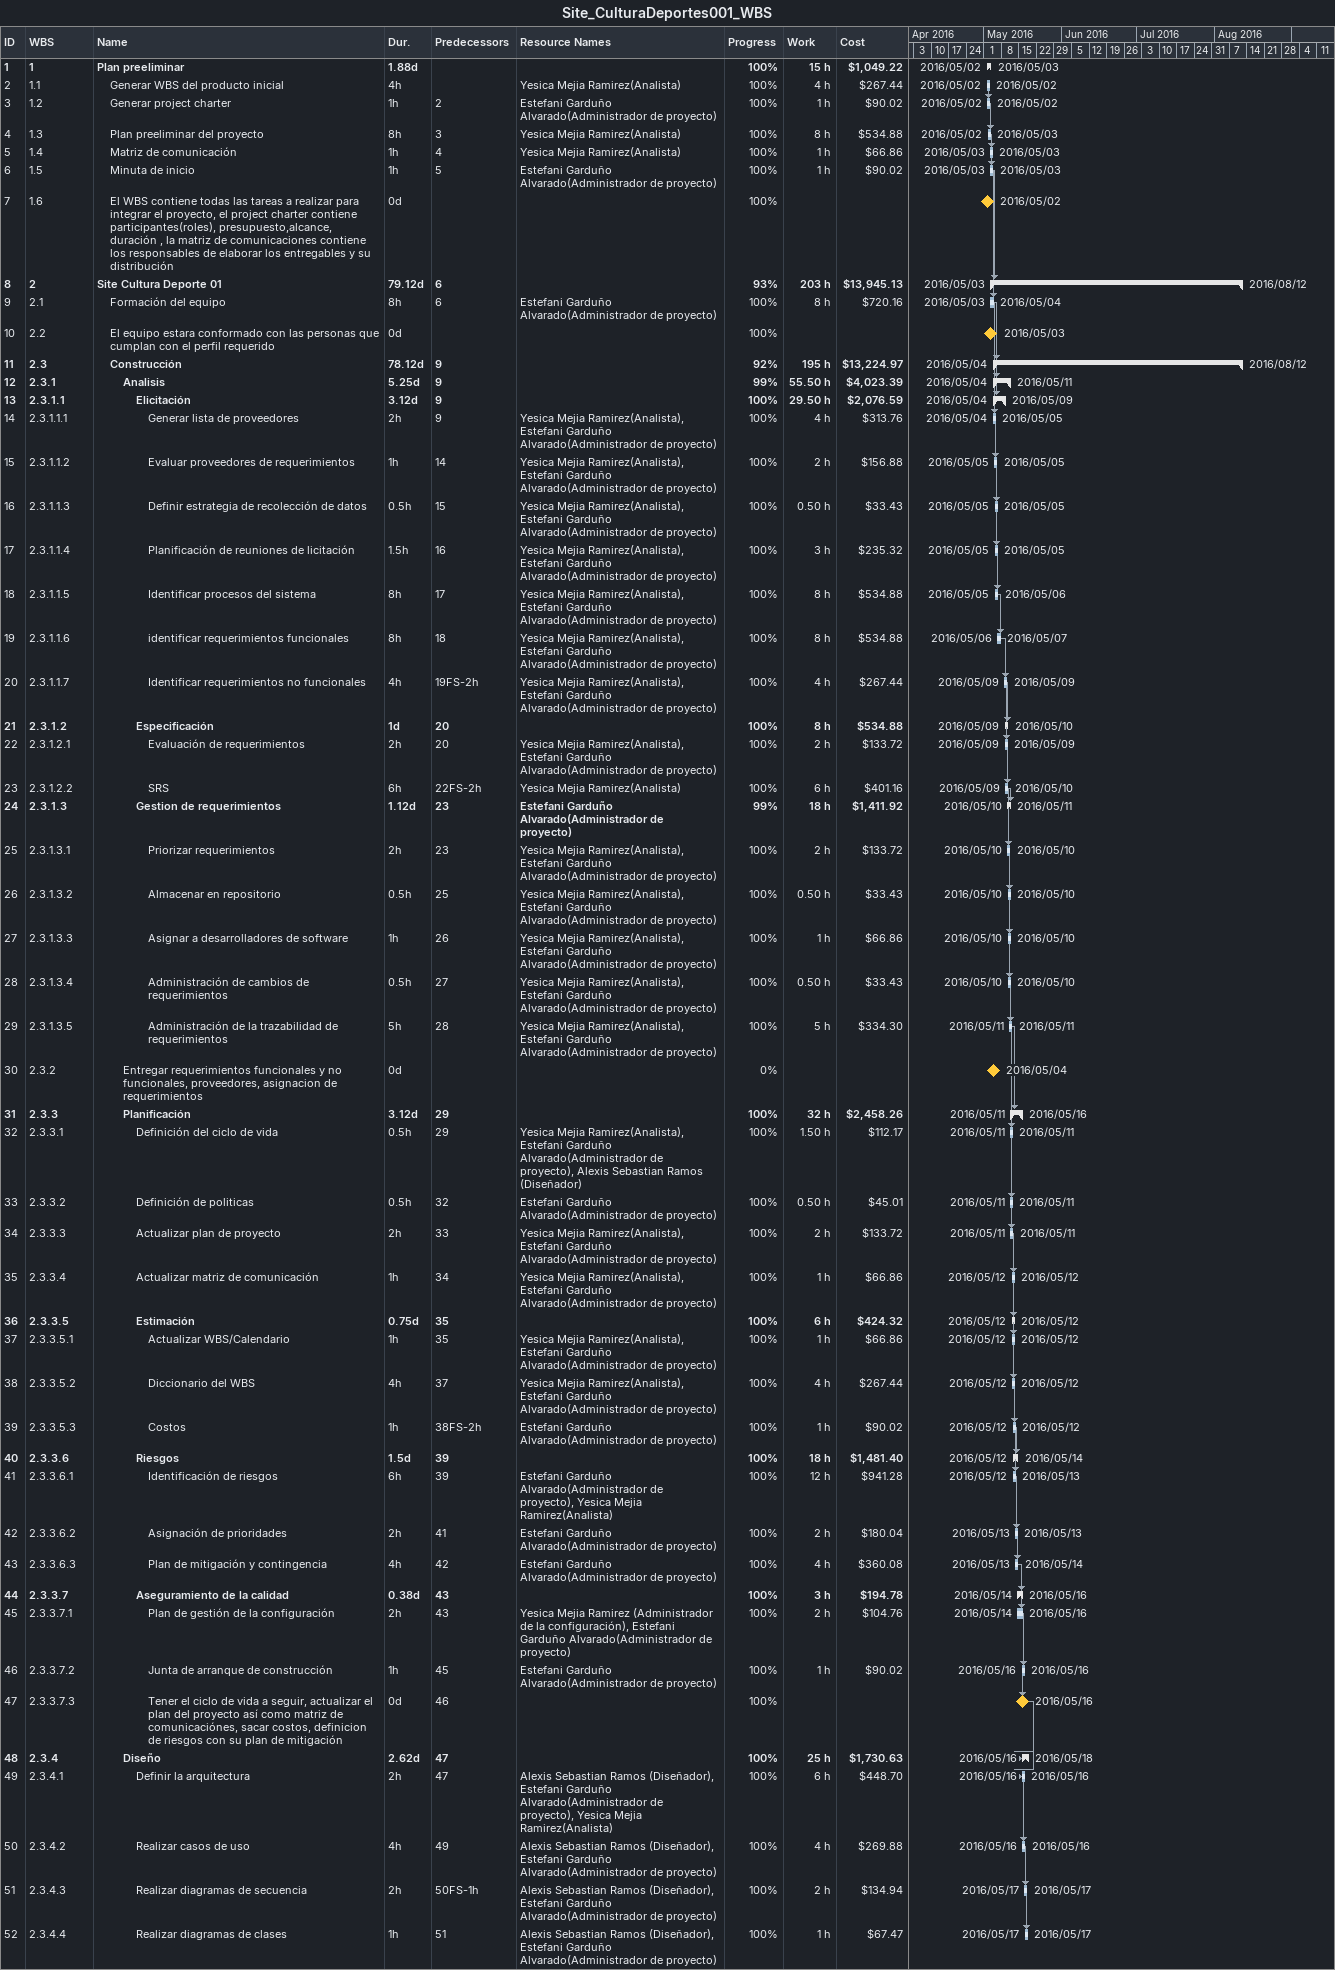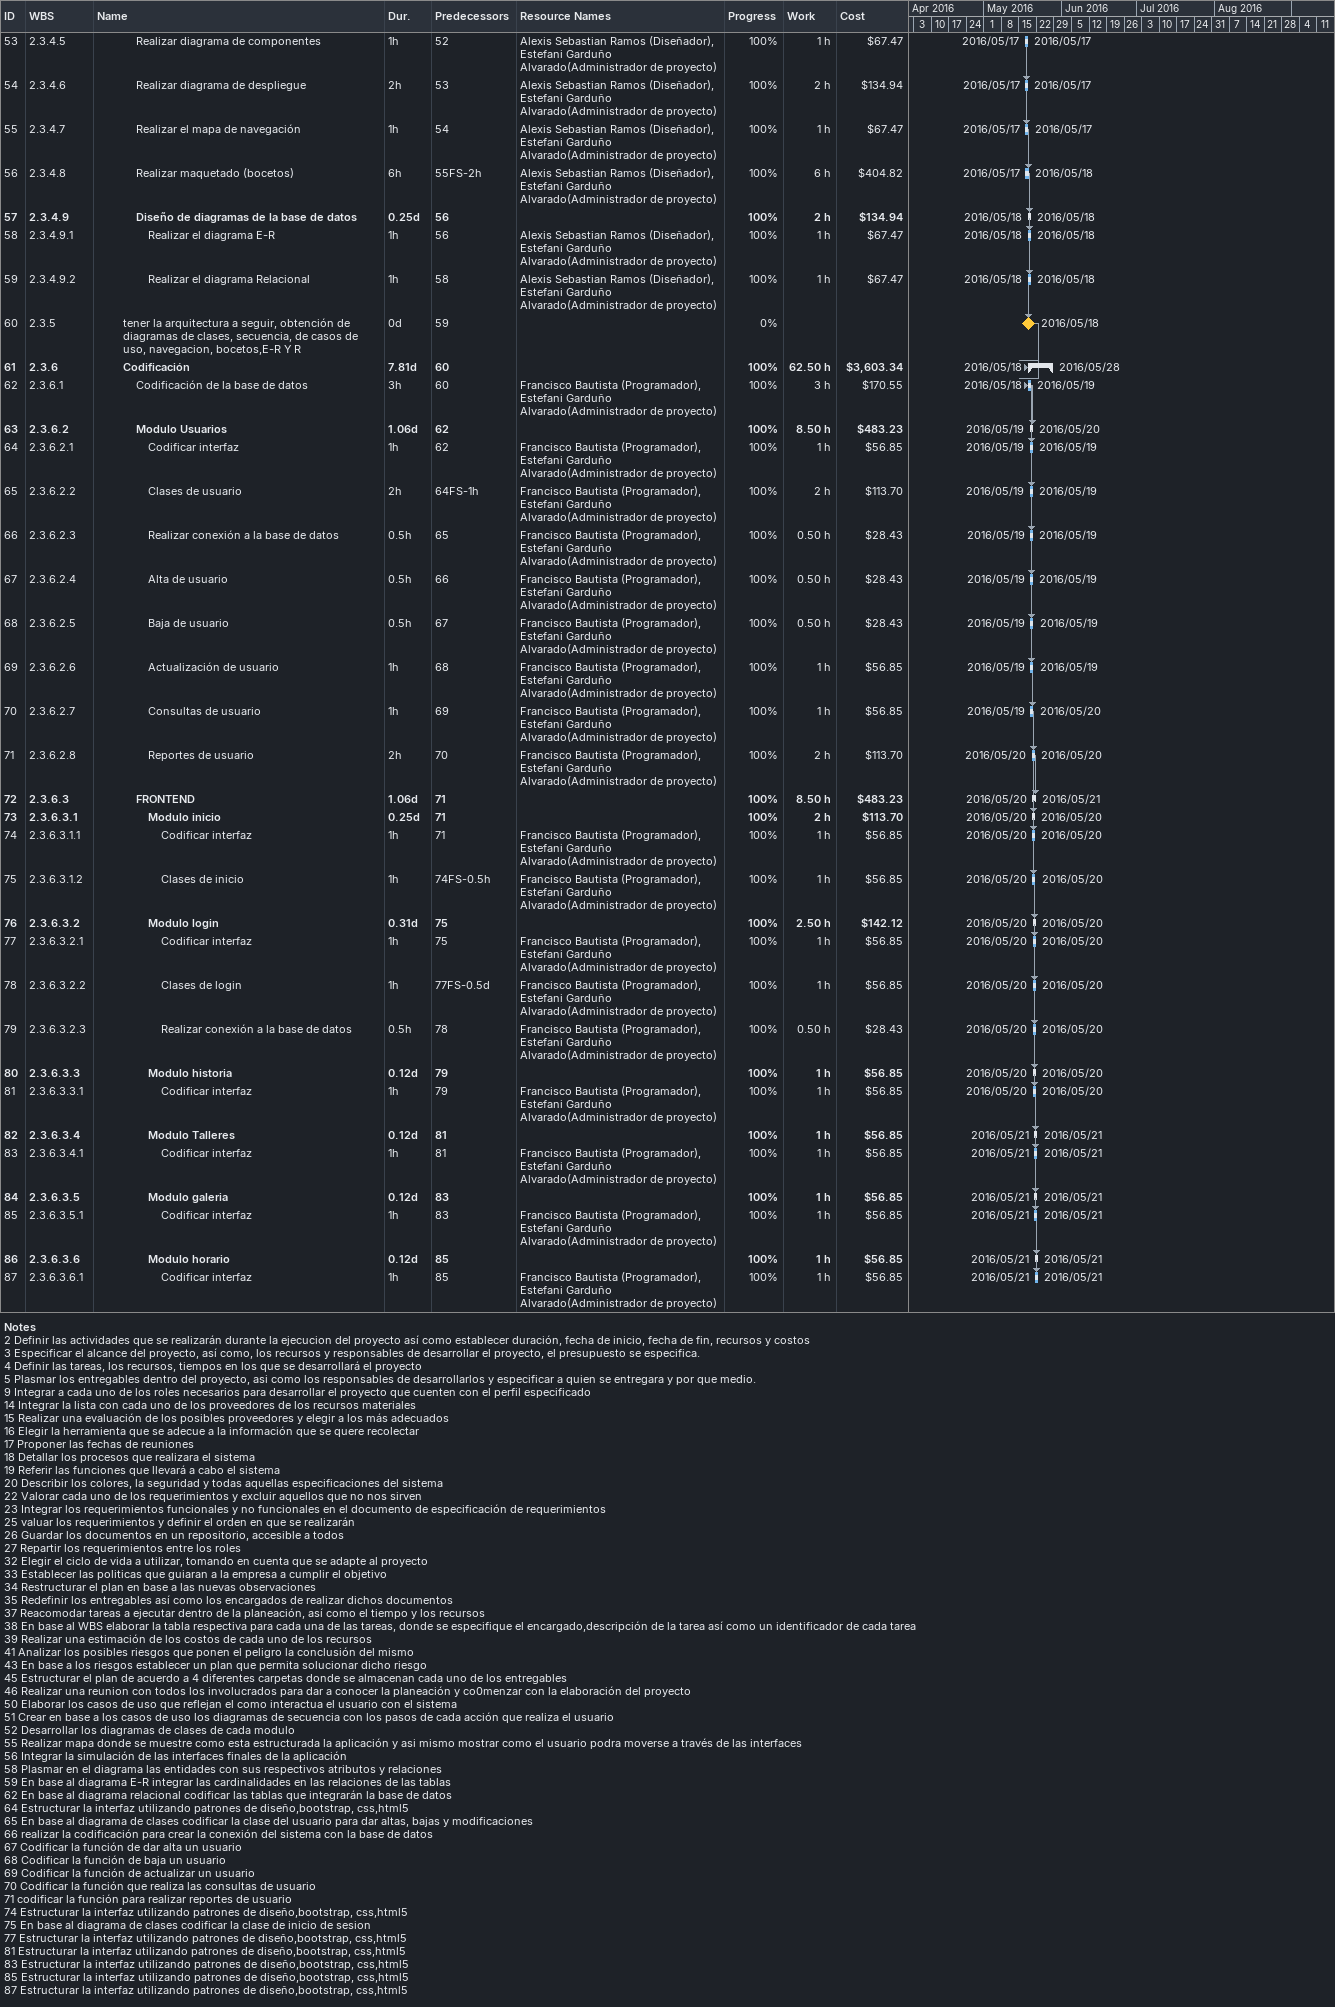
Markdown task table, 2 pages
Site_CulturaDeportes001_WBS

| ID | WBS | Task | Duration | Start | Finish | Predecessors | Resources | % complete | Work (h) | Cost ($) |
|---|---|---|---|---|---|---|---|---|---|---|
| 1 | 1 | **Plan preeliminar** | 1.88d | 2016-05-02 | 2016-05-03 |  |  | 100 | 15 | 1049.22 |
| 2 | 1.1 | Generar WBS del producto inicial | 4h | 2016-05-02 | 2016-05-02 |  | Yesica Mejia Ramirez(Analista) | 100 | 4 | 267.44 |
| 3 | 1.2 | Generar project charter | 1h | 2016-05-02 | 2016-05-02 | 2 | Estefani Garduño Alvarado(Administrador de proyecto) | 100 | 1 | 90.02 |
| 4 | 1.3 | Plan preeliminar del proyecto | 8h | 2016-05-02 | 2016-05-03 | 3 | Yesica Mejia Ramirez(Analista) | 100 | 8 | 534.88 |
| 5 | 1.4 | Matriz de comunicación | 1h | 2016-05-03 | 2016-05-03 | 4 | Yesica Mejia Ramirez(Analista) | 100 | 1 | 66.86 |
| 6 | 1.5 | Minuta de inicio | 1h | 2016-05-03 | 2016-05-03 | 5 | Estefani Garduño Alvarado(Administrador de proyecto) | 100 | 1 | 90.02 |
| 7 | 1.6 | El WBS contiene todas las tareas a realizar para integrar el proyecto, el project charter contiene participantes(roles), presupuesto,alcance, duración , la matriz de comunicaciones contiene los responsables de elaborar los entregables y su distribución | 0d | 2016-05-02 | 2016-05-02 |  |  | 100 |  |  |
| 8 | 2 | **Site Cultura Deporte 01** | 79.12d | 2016-05-03 | 2016-08-12 | 6 |  | 93 | 203 | 13945.13 |
| 9 | 2.1 | Formación del equipo | 8h | 2016-05-03 | 2016-05-04 | 6 | Estefani Garduño Alvarado(Administrador de proyecto) | 100 | 8 | 720.16 |
| 10 | 2.2 | El equipo estara conformado con las personas que cumplan con el perfil requerido | 0d | 2016-05-03 | 2016-05-03 |  |  | 100 |  |  |
| 11 | 2.3 | **Construcción** | 78.12d | 2016-05-04 | 2016-08-12 | 9 |  | 92 | 195 | 13224.97 |
| 12 | 2.3.1 | **Analisis** | 5.25d | 2016-05-04 | 2016-05-11 | 9 |  | 99 | 55.50 | 4023.39 |
| 13 | 2.3.1.1 | **Elicitación** | 3.12d | 2016-05-04 | 2016-05-09 | 9 |  | 100 | 29.50 | 2076.59 |
| 14 | 2.3.1.1.1 | Generar lista de proveedores | 2h | 2016-05-04 | 2016-05-05 | 9 | Yesica Mejia Ramirez(Analista), Estefani Garduño Alvarado(Administrador de proyecto) | 100 | 4 | 313.76 |
| 15 | 2.3.1.1.2 | Evaluar proveedores de requerimientos | 1h | 2016-05-05 | 2016-05-05 | 14 | Yesica Mejia Ramirez(Analista), Estefani Garduño Alvarado(Administrador de proyecto) | 100 | 2 | 156.88 |
| 16 | 2.3.1.1.3 | Definir estrategia de recolección de datos | 0.5h | 2016-05-05 | 2016-05-05 | 15 | Yesica Mejia Ramirez(Analista), Estefani Garduño Alvarado(Administrador de proyecto) | 100 | 0.50 | 33.43 |
| 17 | 2.3.1.1.4 | Planificación de reuniones de licitación | 1.5h | 2016-05-05 | 2016-05-05 | 16 | Yesica Mejia Ramirez(Analista), Estefani Garduño Alvarado(Administrador de proyecto) | 100 | 3 | 235.32 |
| 18 | 2.3.1.1.5 | Identificar procesos del sistema | 8h | 2016-05-05 | 2016-05-06 | 17 | Yesica Mejia Ramirez(Analista), Estefani Garduño Alvarado(Administrador de proyecto) | 100 | 8 | 534.88 |
| 19 | 2.3.1.1.6 | identificar requerimientos funcionales | 8h | 2016-05-06 | 2016-05-07 | 18 | Yesica Mejia Ramirez(Analista), Estefani Garduño Alvarado(Administrador de proyecto) | 100 | 8 | 534.88 |
| 20 | 2.3.1.1.7 | Identificar requerimientos no funcionales | 4h | 2016-05-09 | 2016-05-09 | 19FS-2h | Yesica Mejia Ramirez(Analista), Estefani Garduño Alvarado(Administrador de proyecto) | 100 | 4 | 267.44 |
| 21 | 2.3.1.2 | **Especificación** | 1d | 2016-05-09 | 2016-05-10 | 20 |  | 100 | 8 | 534.88 |
| 22 | 2.3.1.2.1 | Evaluación de requerimientos | 2h | 2016-05-09 | 2016-05-09 | 20 | Yesica Mejia Ramirez(Analista), Estefani Garduño Alvarado(Administrador de proyecto) | 100 | 2 | 133.72 |
| 23 | 2.3.1.2.2 | SRS | 6h | 2016-05-09 | 2016-05-10 | 22FS-2h | Yesica Mejia Ramirez(Analista) | 100 | 6 | 401.16 |
| 24 | 2.3.1.3 | **Gestion de requerimientos** | 1.12d | 2016-05-10 | 2016-05-11 | 23 | Estefani Garduño Alvarado(Administrador de proyecto) | 99 | 18 | 1411.92 |
| 25 | 2.3.1.3.1 | Priorizar requerimientos | 2h | 2016-05-10 | 2016-05-10 | 23 | Yesica Mejia Ramirez(Analista), Estefani Garduño Alvarado(Administrador de proyecto) | 100 | 2 | 133.72 |
| 26 | 2.3.1.3.2 | Almacenar en repositorio | 0.5h | 2016-05-10 | 2016-05-10 | 25 | Yesica Mejia Ramirez(Analista), Estefani Garduño Alvarado(Administrador de proyecto) | 100 | 0.50 | 33.43 |
| 27 | 2.3.1.3.3 | Asignar a desarrolladores de software | 1h | 2016-05-10 | 2016-05-10 | 26 | Yesica Mejia Ramirez(Analista), Estefani Garduño Alvarado(Administrador de proyecto) | 100 | 1 | 66.86 |
| 28 | 2.3.1.3.4 | Administración de cambios de requerimientos | 0.5h | 2016-05-10 | 2016-05-10 | 27 | Yesica Mejia Ramirez(Analista), Estefani Garduño Alvarado(Administrador de proyecto) | 100 | 0.50 | 33.43 |
| 29 | 2.3.1.3.5 | Administración de la trazabilidad de requerimientos | 5h | 2016-05-11 | 2016-05-11 | 28 | Yesica Mejia Ramirez(Analista), Estefani Garduño Alvarado(Administrador de proyecto) | 100 | 5 | 334.30 |
| 30 | 2.3.2 | Entregar requerimientos funcionales y no funcionales, proveedores, asignacion de requerimientos | 0d | 2016-05-04 | 2016-05-04 |  |  | 0 |  |  |
| 31 | 2.3.3 | **Planificación** | 3.12d | 2016-05-11 | 2016-05-16 | 29 |  | 100 | 32 | 2458.26 |
| 32 | 2.3.3.1 | Definición del ciclo de vida | 0.5h | 2016-05-11 | 2016-05-11 | 29 | Yesica Mejia Ramirez(Analista), Estefani Garduño Alvarado(Administrador de proyecto), Alexis Sebastian Ramos (Diseñador) | 100 | 1.50 | 112.17 |
| 33 | 2.3.3.2 | Definición de politicas | 0.5h | 2016-05-11 | 2016-05-11 | 32 | Estefani Garduño Alvarado(Administrador de proyecto) | 100 | 0.50 | 45.01 |
| 34 | 2.3.3.3 | Actualizar plan de proyecto | 2h | 2016-05-11 | 2016-05-11 | 33 | Yesica Mejia Ramirez(Analista), Estefani Garduño Alvarado(Administrador de proyecto) | 100 | 2 | 133.72 |
| 35 | 2.3.3.4 | Actualizar matriz de comunicación | 1h | 2016-05-12 | 2016-05-12 | 34 | Yesica Mejia Ramirez(Analista), Estefani Garduño Alvarado(Administrador de proyecto) | 100 | 1 | 66.86 |
| 36 | 2.3.3.5 | **Estimación** | 0.75d | 2016-05-12 | 2016-05-12 | 35 |  | 100 | 6 | 424.32 |
| 37 | 2.3.3.5.1 | Actualizar WBS/Calendario | 1h | 2016-05-12 | 2016-05-12 | 35 | Yesica Mejia Ramirez(Analista), Estefani Garduño Alvarado(Administrador de proyecto) | 100 | 1 | 66.86 |
| 38 | 2.3.3.5.2 | Diccionario del WBS | 4h | 2016-05-12 | 2016-05-12 | 37 | Yesica Mejia Ramirez(Analista), Estefani Garduño Alvarado(Administrador de proyecto) | 100 | 4 | 267.44 |
| 39 | 2.3.3.5.3 | Costos | 1h | 2016-05-12 | 2016-05-12 | 38FS-2h | Estefani Garduño Alvarado(Administrador de proyecto) | 100 | 1 | 90.02 |
| 40 | 2.3.3.6 | **Riesgos** | 1.5d | 2016-05-12 | 2016-05-14 | 39 |  | 100 | 18 | 1481.40 |
| 41 | 2.3.3.6.1 | Identificación de riesgos | 6h | 2016-05-12 | 2016-05-13 | 39 | Estefani Garduño Alvarado(Administrador de proyecto), Yesica Mejia Ramirez(Analista) | 100 | 12 | 941.28 |
| 42 | 2.3.3.6.2 | Asignación de prioridades | 2h | 2016-05-13 | 2016-05-13 | 41 | Estefani Garduño Alvarado(Administrador de proyecto) | 100 | 2 | 180.04 |
| 43 | 2.3.3.6.3 | Plan de mitigación y contingencia | 4h | 2016-05-13 | 2016-05-14 | 42 | Estefani Garduño Alvarado(Administrador de proyecto) | 100 | 4 | 360.08 |
| 44 | 2.3.3.7 | **Aseguramiento de la calidad** | 0.38d | 2016-05-14 | 2016-05-16 | 43 |  | 100 | 3 | 194.78 |
| 45 | 2.3.3.7.1 | Plan de gestión de la configuración | 2h | 2016-05-14 | 2016-05-16 | 43 | Yesica Mejia Ramirez (Administrador de la configuración), Estefani Garduño Alvarado(Administrador de proyecto) | 100 | 2 | 104.76 |
| 46 | 2.3.3.7.2 | Junta de arranque de construcción | 1h | 2016-05-16 | 2016-05-16 | 45 | Estefani Garduño Alvarado(Administrador de proyecto) | 100 | 1 | 90.02 |
| 47 | 2.3.3.7.3 | Tener el ciclo de vida a seguir, actualizar el plan del proyecto así como matriz de comunicaciónes, sacar costos, definicion de riesgos con su plan de mitigación | 0d | 2016-05-16 | 2016-05-16 | 46 |  | 100 |  |  |
| 48 | 2.3.4 | **Diseño** | 2.62d | 2016-05-16 | 2016-05-18 | 47 |  | 100 | 25 | 1730.63 |
| 49 | 2.3.4.1 | Definir la arquitectura | 2h | 2016-05-16 | 2016-05-16 | 47 | Alexis Sebastian Ramos (Diseñador), Estefani Garduño Alvarado(Administrador de proyecto), Yesica Mejia Ramirez(Analista) | 100 | 6 | 448.70 |
| 50 | 2.3.4.2 | Realizar casos de uso | 4h | 2016-05-16 | 2016-05-16 | 49 | Alexis Sebastian Ramos (Diseñador), Estefani Garduño Alvarado(Administrador de proyecto) | 100 | 4 | 269.88 |
| 51 | 2.3.4.3 | Realizar diagramas de secuencia | 2h | 2016-05-17 | 2016-05-17 | 50FS-1h | Alexis Sebastian Ramos (Diseñador), Estefani Garduño Alvarado(Administrador de proyecto) | 100 | 2 | 134.94 |
| 52 | 2.3.4.4 | Realizar diagramas de clases | 1h | 2016-05-17 | 2016-05-17 | 51 | Alexis Sebastian Ramos (Diseñador), Estefani Garduño Alvarado(Administrador de proyecto) | 100 | 1 | 67.47 |
| 53 | 2.3.4.5 | Realizar diagrama de componentes | 1h | 2016-05-17 | 2016-05-17 | 52 | Alexis Sebastian Ramos (Diseñador), Estefani Garduño Alvarado(Administrador de proyecto) | 100 | 1 | 67.47 |
| 54 | 2.3.4.6 | Realizar diagrama de despliegue | 2h | 2016-05-17 | 2016-05-17 | 53 | Alexis Sebastian Ramos (Diseñador), Estefani Garduño Alvarado(Administrador de proyecto) | 100 | 2 | 134.94 |
| 55 | 2.3.4.7 | Realizar el mapa de navegación | 1h | 2016-05-17 | 2016-05-17 | 54 | Alexis Sebastian Ramos (Diseñador), Estefani Garduño Alvarado(Administrador de proyecto) | 100 | 1 | 67.47 |
| 56 | 2.3.4.8 | Realizar maquetado (bocetos) | 6h | 2016-05-17 | 2016-05-18 | 55FS-2h | Alexis Sebastian Ramos (Diseñador), Estefani Garduño Alvarado(Administrador de proyecto) | 100 | 6 | 404.82 |
| 57 | 2.3.4.9 | **Diseño de diagramas de la base de datos** | 0.25d | 2016-05-18 | 2016-05-18 | 56 |  | 100 | 2 | 134.94 |
| 58 | 2.3.4.9.1 | Realizar el diagrama E-R | 1h | 2016-05-18 | 2016-05-18 | 56 | Alexis Sebastian Ramos (Diseñador), Estefani Garduño Alvarado(Administrador de proyecto) | 100 | 1 | 67.47 |
| 59 | 2.3.4.9.2 | Realizar el diagrama Relacional | 1h | 2016-05-18 | 2016-05-18 | 58 | Alexis Sebastian Ramos (Diseñador), Estefani Garduño Alvarado(Administrador de proyecto) | 100 | 1 | 67.47 |
| 60 | 2.3.5 | tener la arquitectura a seguir, obtención de diagramas de clases, secuencia, de casos de uso, navegacion, bocetos,E-R Y R | 0d | 2016-05-18 | 2016-05-18 | 59 |  | 0 |  |  |
| 61 | 2.3.6 | **Codificación** | 7.81d | 2016-05-18 | 2016-05-28 | 60 |  | 100 | 62.50 | 3603.34 |
| 62 | 2.3.6.1 | Codificación de la base de datos | 3h | 2016-05-18 | 2016-05-19 | 60 | Francisco Bautista (Programador), Estefani Garduño Alvarado(Administrador de proyecto) | 100 | 3 | 170.55 |
| 63 | 2.3.6.2 | **Modulo Usuarios** | 1.06d | 2016-05-19 | 2016-05-20 | 62 |  | 100 | 8.50 | 483.23 |
| 64 | 2.3.6.2.1 | Codificar interfaz | 1h | 2016-05-19 | 2016-05-19 | 62 | Francisco Bautista (Programador), Estefani Garduño Alvarado(Administrador de proyecto) | 100 | 1 | 56.85 |
| 65 | 2.3.6.2.2 | Clases de usuario | 2h | 2016-05-19 | 2016-05-19 | 64FS-1h | Francisco Bautista (Programador), Estefani Garduño Alvarado(Administrador de proyecto) | 100 | 2 | 113.70 |
| 66 | 2.3.6.2.3 | Realizar conexión a la base de datos | 0.5h | 2016-05-19 | 2016-05-19 | 65 | Francisco Bautista (Programador), Estefani Garduño Alvarado(Administrador de proyecto) | 100 | 0.50 | 28.43 |
| 67 | 2.3.6.2.4 | Alta de usuario | 0.5h | 2016-05-19 | 2016-05-19 | 66 | Francisco Bautista (Programador), Estefani Garduño Alvarado(Administrador de proyecto) | 100 | 0.50 | 28.43 |
| 68 | 2.3.6.2.5 | Baja de usuario | 0.5h | 2016-05-19 | 2016-05-19 | 67 | Francisco Bautista (Programador), Estefani Garduño Alvarado(Administrador de proyecto) | 100 | 0.50 | 28.43 |
| 69 | 2.3.6.2.6 | Actualización de usuario | 1h | 2016-05-19 | 2016-05-19 | 68 | Francisco Bautista (Programador), Estefani Garduño Alvarado(Administrador de proyecto) | 100 | 1 | 56.85 |
| 70 | 2.3.6.2.7 | Consultas de usuario | 1h | 2016-05-19 | 2016-05-20 | 69 | Francisco Bautista (Programador), Estefani Garduño Alvarado(Administrador de proyecto) | 100 | 1 | 56.85 |
| 71 | 2.3.6.2.8 | Reportes de usuario | 2h | 2016-05-20 | 2016-05-20 | 70 | Francisco Bautista (Programador), Estefani Garduño Alvarado(Administrador de proyecto) | 100 | 2 | 113.70 |
| 72 | 2.3.6.3 | **FRONTEND** | 1.06d | 2016-05-20 | 2016-05-21 | 71 |  | 100 | 8.50 | 483.23 |
| 73 | 2.3.6.3.1 | **Modulo inicio** | 0.25d | 2016-05-20 | 2016-05-20 | 71 |  | 100 | 2 | 113.70 |
| 74 | 2.3.6.3.1.1 | Codificar interfaz | 1h | 2016-05-20 | 2016-05-20 | 71 | Francisco Bautista (Programador), Estefani Garduño Alvarado(Administrador de proyecto) | 100 | 1 | 56.85 |
| 75 | 2.3.6.3.1.2 | Clases de inicio | 1h | 2016-05-20 | 2016-05-20 | 74FS-0.5h | Francisco Bautista (Programador), Estefani Garduño Alvarado(Administrador de proyecto) | 100 | 1 | 56.85 |
| 76 | 2.3.6.3.2 | **Modulo login** | 0.31d | 2016-05-20 | 2016-05-20 | 75 |  | 100 | 2.50 | 142.12 |
| 77 | 2.3.6.3.2.1 | Codificar interfaz | 1h | 2016-05-20 | 2016-05-20 | 75 | Francisco Bautista (Programador), Estefani Garduño Alvarado(Administrador de proyecto) | 100 | 1 | 56.85 |
| 78 | 2.3.6.3.2.2 | Clases de login | 1h | 2016-05-20 | 2016-05-20 | 77FS-0.5d | Francisco Bautista (Programador), Estefani Garduño Alvarado(Administrador de proyecto) | 100 | 1 | 56.85 |
| 79 | 2.3.6.3.2.3 | Realizar conexión a la base de datos | 0.5h | 2016-05-20 | 2016-05-20 | 78 | Francisco Bautista (Programador), Estefani Garduño Alvarado(Administrador de proyecto) | 100 | 0.50 | 28.43 |
| 80 | 2.3.6.3.3 | **Modulo historia** | 0.12d | 2016-05-20 | 2016-05-20 | 79 |  | 100 | 1 | 56.85 |
| 81 | 2.3.6.3.3.1 | Codificar interfaz | 1h | 2016-05-20 | 2016-05-20 | 79 | Francisco Bautista (Programador), Estefani Garduño Alvarado(Administrador de proyecto) | 100 | 1 | 56.85 |
| 82 | 2.3.6.3.4 | **Modulo Talleres** | 0.12d | 2016-05-21 | 2016-05-21 | 81 |  | 100 | 1 | 56.85 |
| 83 | 2.3.6.3.4.1 | Codificar interfaz | 1h | 2016-05-21 | 2016-05-21 | 81 | Francisco Bautista (Programador), Estefani Garduño Alvarado(Administrador de proyecto) | 100 | 1 | 56.85 |
| 84 | 2.3.6.3.5 | **Modulo galeria** | 0.12d | 2016-05-21 | 2016-05-21 | 83 |  | 100 | 1 | 56.85 |
| 85 | 2.3.6.3.5.1 | Codificar interfaz | 1h | 2016-05-21 | 2016-05-21 | 83 | Francisco Bautista (Programador), Estefani Garduño Alvarado(Administrador de proyecto) | 100 | 1 | 56.85 |
| 86 | 2.3.6.3.6 | **Modulo horario** | 0.12d | 2016-05-21 | 2016-05-21 | 85 |  | 100 | 1 | 56.85 |
| 87 | 2.3.6.3.6.1 | Codificar interfaz | 1h | 2016-05-21 | 2016-05-21 | 85 | Francisco Bautista (Programador), Estefani Garduño Alvarado(Administrador de proyecto) | 100 | 1 | 56.85 |

Notes
- 2: Definir las actividades que se realizarán durante la ejecucion del proyecto así como establecer duración, fecha de inicio, fecha de fin, recursos y costos
- 3: Especificar el alcance del proyecto, así como, los recursos y responsables de desarrollar el proyecto, el presupuesto se especifica.
- 4: Definir las tareas, los recursos, tiempos en los que se desarrollará el proyecto
- 5: Plasmar los entregables dentro del proyecto, asi como los responsables de desarrollarlos y especificar a quien se entregara y por que medio.
- 9: Integrar a cada uno de los roles necesarios para desarrollar el proyecto que cuenten con el perfil especificado
- 14: Integrar la lista con cada uno de los proveedores de los recursos materiales
- 15: Realizar una evaluación de los posibles proveedores y elegir a los más adecuados
- 16: Elegir la herramienta que se adecue a la información que se quere recolectar
- 17: Proponer las fechas de reuniones
- 18: Detallar los procesos que realizara el sistema
- 19: Referir las funciones que llevará a cabo el sistema
- 20: Describir los colores, la seguridad y todas aquellas especificaciones del sistema
- 22: Valorar cada uno de los requerimientos y excluir aquellos que no nos sirven
- 23: Integrar los requerimientos funcionales y no funcionales en el documento de especificación de requerimientos
- 25: valuar los requerimientos y definir el orden en que se realizarán
- 26: Guardar los documentos en un repositorio, accesible a todos
- 27: Repartir los requerimientos entre los roles
- 32: Elegir el ciclo de vida a utilizar, tomando en cuenta que se adapte al proyecto
- 33: Establecer las politicas que guiaran a la empresa a cumplir el objetivo
- 34: Restructurar el plan en base a las nuevas observaciones
- 35: Redefinir los entregables así como los encargados de realizar dichos documentos
- 37: Reacomodar tareas a ejecutar dentro de la planeación, así como el tiempo y los recursos
- 38: En base al WBS elaborar la tabla respectiva para cada una de las tareas, donde se especifique el encargado,descripción de la tarea así como un identificador de cada tarea
- 39: Realizar una estimación de los costos de cada uno de los recursos
- 41: Analizar los posibles riesgos que ponen el peligro la conclusión del mismo
- 43: En base a los riesgos establecer un plan que permita solucionar dicho riesgo
- 45: Estructurar el plan de acuerdo a 4 diferentes carpetas donde se almacenan cada uno de los entregables
- 46: Realizar una reunion con todos los involucrados para dar a conocer la planeación y co0menzar con la elaboración del proyecto
- 50: Elaborar los casos de uso que reflejan el como interactua el usuario con el sistema
- 51: Crear en base a los casos de uso los diagramas de secuencia con los pasos de cada acción que realiza el usuario
- 52: Desarrollar los diagramas de clases de cada modulo
- 55: Realizar mapa donde se muestre como esta estructurada la aplicación y asi mismo mostrar como el usuario podra moverse a través de las interfaces
- 56: Integrar la simulación de las interfaces finales de la aplicación
- 58: Plasmar en el diagrama las entidades con sus respectivos atributos y relaciones
- 59: En base al diagrama E-R integrar las cardinalidades en las relaciones de las tablas
- 62: En base al diagrama relacional codificar las tablas que integrarán la base de datos
- 64: Estructurar la interfaz utilizando patrones de diseño,bootstrap, css,html5
- 65: En base al diagrama de clases codificar la clase del usuario para dar altas, bajas y modificaciones
- 66: realizar la codificación para crear la conexión del sistema con la base de datos
- 67: Codificar la función de dar alta un usuario
- 68: Codificar la función de baja un usuario
- 69: Codificar la función de actualizar un usuario
- 70: Codificar la función que realiza las consultas de usuario
- 71: codificar la función para realizar reportes de usuario
- 74: Estructurar la interfaz utilizando patrones de diseño,bootstrap, css,html5
- 75: En base al diagrama de clases codificar la clase de inicio de sesion
- 77: Estructurar la interfaz utilizando patrones de diseño,bootstrap, css,html5
- 81: Estructurar la interfaz utilizando patrones de diseño,bootstrap, css,html5
- 83: Estructurar la interfaz utilizando patrones de diseño,bootstrap, css,html5
- 85: Estructurar la interfaz utilizando patrones de diseño,bootstrap, css,html5
- 87: Estructurar la interfaz utilizando patrones de diseño,bootstrap, css,html5
